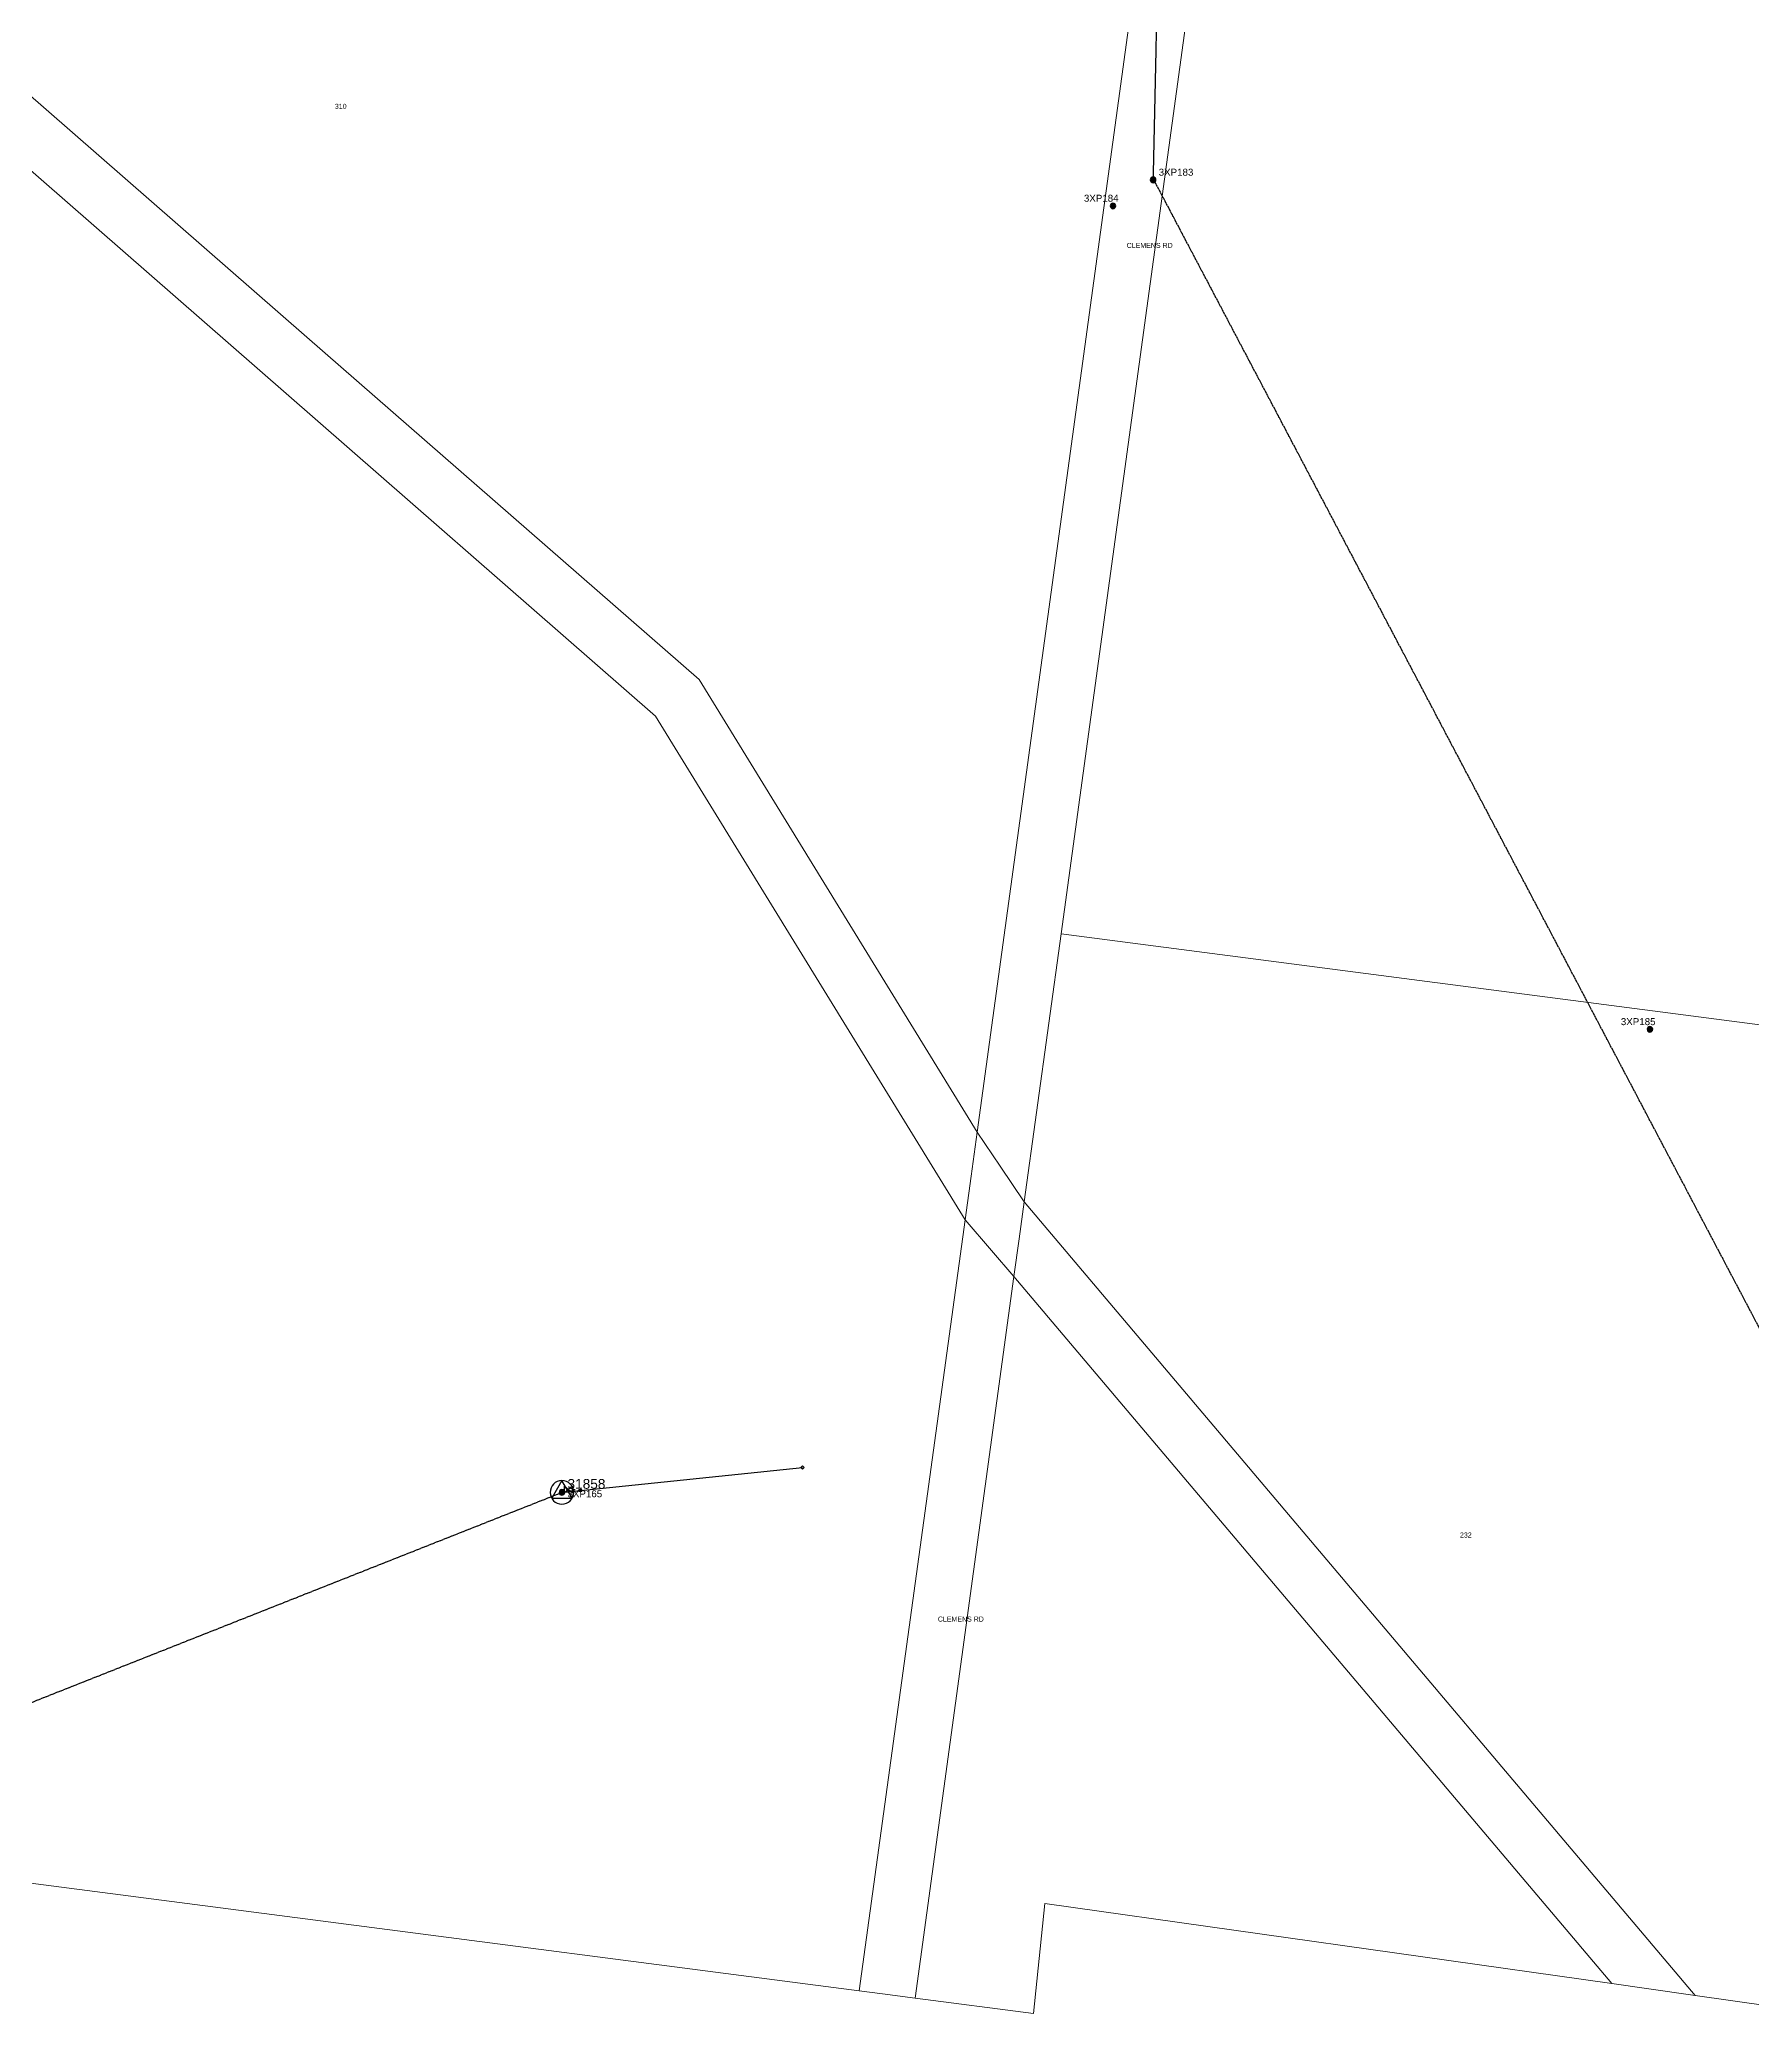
# Model space of a CAD drawing. Header units: metres. Extents: x 253555 to 263174, y 6188199 to 6193202.
# Drawn here: x 260122 to 260735, y 6188990 to 6189704 of the extents above; entities that cross this region are included whole.
import ezdxf
from ezdxf.enums import TextEntityAlignment as Align

# ---------------------------------------------------------------- set-up
doc = ezdxf.new("R2010")
doc.units = ezdxf.units.M
doc.linetypes.add('Cable Exist OH', pattern=[1, 1, 0])
doc.layers.get('0').update_dxf_attribs({"color": 6})
doc.layers.add('Cadastre Land Parcels_SP_EXT', color=9, linetype='Continuous', lineweight=5)
doc.layers.add('Cadastre Roads_SP_EXT', color=9, linetype='Continuous', lineweight=5)
for name, color, linetype in [('Equip_LV_EXT', 7, 'Continuous'), ('Mains_HV_EXT', 7, 'Continuous'), ('Mains_LV_EXT', 7, 'Continuous'), ('Services_SP_EXT', 7, 'Continuous'), ('Sub_SP_TR_HV_LV_EXT', 7, 'Continuous'), ('SupportsOH_SP_TR_HV_LV_SL_EXT', 7, 'Continuous')]:
    doc.layers.add(name, color=color, linetype=linetype)
doc.styles.add('POLE_LABEL', font='arial.ttf')
doc.styles.get("Standard").update_dxf_attribs({"font": 'arial.ttf'})

# ---------------------------------------------------------------- blocks, each defined once
blk = doc.blocks.new('SUB_POLE_EXT')
blk.add_wipeout([(0, 4.22), (0.42, 4.2), (0.83, 4.14), (1.21, 4.05), (1.62, 3.9), (1.99, 3.72), (2.35, 3.51), (2.68, 3.26), (2.99, 2.99), (3.28, 2.66), (3.52, 2.34), (3.76, 1.92), (3.9, 1.62), (4.04, 1.23), (4.18, 0.63), (4.22, 0), (4.18, -0.61), (4.06, -1.15), (3.9, -1.62), (3.58, -2.24), (3.22, -2.73), (2.97, -3.01), (2.68, -3.26), (2.36, -3.5), (2, -3.72), (1.64, -3.89), (1.25, -4.03), (0.82, -4.14), (0.42, -4.2), (0, -4.22), (-0.41, -4.2), (-0.8, -4.15), (-1.21, -4.05), (-1.62, -3.9), (-1.99, -3.73), (-2.35, -3.51), (-2.68, -3.26), (-2.96, -3.02), (-3.23, -2.72), (-3.51, -2.35), (-3.71, -2.01), (-3.91, -1.6), (-4.05, -1.21), (-4.16, -0.76), (-4.22, -0.14), (-4.21, 0.39), (-4.14, 0.83), (-4.03, 1.27), (-3.9, 1.63), (-3.71, 2.02), (-3.5, 2.37), (-3.28, 2.67), (-2.99, 2.99), (-2.68, 3.27), (-2.33, 3.52), (-1.98, 3.73), (-1.63, 3.9), (-1.2, 4.05), (-0.78, 4.15), (-0.4, 4.21)])
blk.add_line((2.16, 0.48), (2.16, 0.48, 0))
blk.add_lwpolyline([(-4.22, 0, 1), (4.22, 0, 1)], format="xyb", close=True)
blk.add_lwpolyline([(2.14, 0.52), (0, 4.22), (-3.66, -2.11), (3.66, -2.11)], close=True)
for tag, height, flags, p in [('STREET_CODE', 0.2, 9, (1.5, 0)), ('ASSET_NUM', 3.5, 8, (2, 2)), ('CONSTRUCTED_VOLTAGE', 0.2, 9, (1.5, -0.2)), ('OPERATING_VOLTAGE', 0.2, 9, (1.5, -0.6)), ('OPERATED_BY', 0.2, 9, (1.5, -0.8)), ('ORIENTATION', 0.2, 9, (1.5, -1.2)), ('OWNED_BY', 0.2, 9, (1.5, -1.4)), ('SECONDARY_VOLTAGE', 0.2, 9, (1.5, -1.6)), ('STATE', 0.2, 9, (1.5, -1.8)), ('SUBSTATION_TYPE', 0.2, 9, (1.5, -2)), ('STREETNAME', 0.2, 9, (1.5, -2.8)), ('SUBURB', 0.2, 9, (1.5, -3)), ('Z', 0.2, 1, (1.5, -3.4)), ('NO_PHASES', 0.2, 9, (1.5, -0.4)), ('MAINTAINED_BY', 0.2, 9, (1.5, -1)), ('USAGE', 0.2, 9, (1.5, -2.2)), ('LEGEND', 0.2, 9, (1.5, -2.4)), ('LOCATION', 0.2, 9, (1.5, -2.6)), ('NOTES', 0.2, 9, (1.5, -3.2))]:
    blk.add_attdef(tag, text='', height=height, dxfattribs=dict(flags=flags)).set_placement(p, align=Align.MIDDLE_LEFT)
blk = doc.blocks.new('LV_OH_LINKS_DISTFUSE_EXT')
for p, q in [((0, 0), (0.96, 0)), ((3.84, 0), (4.8, 0))]:
    blk.add_line(p, q)
blk.add_lwpolyline([(3.84, -1.2), (3.84, 1.2), (0.96, -1.2), (0.96, 1.2)], close=True)
at = {"flags": 9}
for tag, p in [('ACTUAL_STATUS', (0, 0)), ('CONSTRUCTED_VOLTAGE', (0, -0.2)), ('OPERATING_VOLTAGE', (0, -0.6)), ('ORIENTATION', (0, -0.8)), ('OWNED_BY', (0, -1)), ('STATE', (0, -1.2)), ('SWITCH_TYPE', (0, -1.4)), ('NO_PHASES', (0, -0.4)), ('USAGE', (0, -1.6)), ('NOTES', (0, -1.8))]:
    blk.add_attdef(tag, text='', height=0.2, dxfattribs=at).set_placement(p, align=Align.MIDDLE_LEFT)
at = {"flags": 1}
blk.add_attdef('Z', (0, 0), '', height=0.2, dxfattribs=at)
blk = doc.blocks.new('CCP_EXT')
blk.add_wipeout([(0, 0.57), (0.57, 0), (0, -0.57), (-0.57, 0)])
blk.add_lwpolyline([(-0.57, 0), (0, 0.57), (0.57, 0), (0, -0.57), (-0.57, 0)])
at = {"flags": 1}
blk.add_attdef('Z', (0, 0), '', height=0.2, dxfattribs=at)
at = {"flags": 9}
for tag, p in [('CCP_TYPE', (0, 0)), ('CONSTRUCTED_VOLTAGE', (0, -0.2)), ('OPERATING_VOLTAGE', (0, -0.6)), ('ORIENTATION', (0, -0.8)), ('OWNED_BY', (0, -1)), ('STATE', (0, -1.8)), ('NO_PHASES', (0, -0.4)), ('USAGE', (0, -1.2)), ('LEGEND', (0, -1.4)), ('LIFE_SUPPORT', (0, -1.6)), ('NOTES', (0, -2))]:
    blk.add_attdef(tag, text='', height=0.2, dxfattribs=at).set_placement(p, align=Align.MIDDLE_LEFT)
blk = doc.blocks.new('POLE_EXT')
blk.add_hatch(color=256).paths.add_polyline_path([(-1, 0, 1), (1, 0, 1)])
blk.add_lwpolyline([(-1, 0, 1), (1, 0, 1)], format="xyb", close=True)
for tag, height, flags, p in [('pNumber', 2.5, 8, (-17.84, 2.07)), ('OWNED_BY', 0.2, 9, (1.35, -0.4)), ('SPECIAL_USE', 0.2, 9, (1.35, -0.8)), ('STATE', 0.2, 9, (1.35, -1)), ('cLV', 0.2, 9, (1.35, -1.4)), ('hDepth', 0.2, 9, (1.35, -1.6)), ('hDia', 0.2, 9, (1.35, -1.8)), ('cHV', 0.2, 9, (1.35, -2)), ('cLinedev', 0.2, 9, (1.35, -3.4)), ('pExisting', 0.2, 9, (1.35, -3.8)), ('pFooting', 0.2, 9, (1.35, -4.4)), ('pNew', 0.2, 9, (1.35, -4.6)), ('pRelocate', 0.2, 9, (1.35, -5)), ('pRemove', 0.2, 9, (1.35, -5.2)), ('pReplace', 0.2, 9, (1.35, -5.4)), ('pStay', 0.2, 9, (1.35, -5.6)), ('pType', 0.2, 9, (1.35, -5.8)), ('cspan', 0.2, 9, (1.35, -6)), ('STREETNAME', 0.2, 9, (1.35, -6.2)), ('SUBURB', 0.2, 9, (1.35, -6.4)), ('OPERATED_BY', 0.2, 9, (1.36, -7.01)), ('PARENT', 0.2, 9, (1.35, -0.6)), ('USAGE', 0.2, 9, (1.35, -1.2)), ('LBRACKET', 0.2, 9, (1.35, -2.2)), ('LExisting', 0.2, 9, (1.35, -2.4)), ('LANTNUMBER', 0.2, 9, (1.35, -2.6)), ('LOther', 0.2, 9, (1.35, -2.8)), ('LRemove', 0.2, 9, (1.35, -3)), ('LEGEND', 0.2, 9, (1.35, -3.2)), ('LOCATION', 0.2, 9, (1.35, -3.6)), ('PFNUMBER', 0.2, 9, (1.35, -4)), ('NEWPFNUMBER', 0.2, 9, (1.35, -4.2)), ('NOTES', 0.2, 9, (1.35, -6.6)), ('MAINTAINED_BY', 0.2, 9, (1.36, -6.81))]:
    blk.add_attdef(tag, text='', height=height, dxfattribs=dict(flags=flags)).set_placement(p, align=Align.MIDDLE_LEFT)
at = {"style": 'POLE_LABEL'}
for tag, height, flags, p in [('STRUCTURE_PLANT_NUMBER', 0.2, 9, (1.35, 0.03)), ('ASSET_NUM', 2.5, 8, (2, 2)), ('STREET_CODE', 0.2, 9, (1.35, -0.2))]:
    blk.add_attdef(tag, text='', height=height, dxfattribs=dict(at, flags=flags)).set_placement(p, align=Align.MIDDLE_LEFT)
at = {"flags": 1}
blk.add_attdef('Z', (1.35, -7.33), '', height=0.2, dxfattribs=at)
blk = doc.blocks.new('CONNECTOR_NODE_EXT')
h = blk.add_hatch(color=256)
edge = h.paths.add_edge_path()
edge.add_arc((0, 0), 0.5, 0, 360)
blk.add_circle((0, 0), 0.5)
at = {"flags": 1}
blk.add_attdef('Z', (0, 0), '', height=0.2, dxfattribs=at)
at = {"flags": 9}
for tag, p in [('CONNECTOR_TYPE', (0, 0)), ('CONSTRUCTED_VOLTAGE', (0, -0.2)), ('OPERATING_VOLTAGE', (0, -0.6)), ('ORIENTATION', (0, -0.8)), ('SUBTYPE', (0, -1)), ('NO_PHASES', (0, -0.4)), ('USAGE', (0, -1.2)), ('NOTES', (0, -1.4))]:
    blk.add_attdef(tag, text='', height=0.2, dxfattribs=at).set_placement(p, align=Align.MIDDLE_LEFT)

msp = doc.modelspace()

# ---------------------------------------------------------------- linework, layer by layer
at = {"layer": 'Cadastre Land Parcels_SP_EXT', "linetype": 'Continuous'}
for points in [[(260970.63, 6190333.17), (260814.29, 6190356.16), (260797.4, 6190222.08), (260589.65, 6190247.16), (260587.71, 6190247.44), (260587.73, 6190196.71), (260586, 6190188.9), (260575.76, 6190143.35), (260522.27, 6190083.81), (260518.61, 6190079.72), (260480.57, 6190066.75), (260462.44, 6190034.87), (260457.51, 6190026.2), (260455.61, 6189971.53), (260474.83, 6189928.96), (260517.2, 6189854.57), (260545.74, 6189804.47), (260545.2, 6189800.57), (260488.03, 6189383.62), (260854.02, 6189335.98), (261227.85, 6189287.3), (261362.5, 6190275.54), (260970.63, 6190333.17)], [(260523.1, 6189787.57), (260422.69, 6189812.35), (260347.56, 6189836.2), (260381.46, 6189952.36), (260372.64, 6189953.85), (260407.82, 6190244.67), (260390.61, 6190246.51), (259882.41, 6190300.66), (259876.32, 6190244), (259858.51, 6190078.59), (260135.05, 6190047.31), (260110.79, 6189856.99), (260091.73, 6189707.42), (260097, 6189702.79), (260217.81, 6189597.39), (260358.36, 6189474.75), (260457.93, 6189312.59), (260523.1, 6189787.57)], [(260854.02, 6189335.98), (260488.03, 6189383.62), (260474.86, 6189287.6), (260715.28, 6189003.3), (260807.98, 6188990.14), (260854.02, 6189335.98)], [(260471.13, 6189260.87), (260435.74, 6189002.32), (260478.11, 6188996.86), (260482.24, 6189036.27), (260685.37, 6189007.52), (260471.13, 6189260.87)]]:
    msp.add_lwpolyline(points, close=True, dxfattribs=at)
at = {"layer": 'Cadastre Roads_SP_EXT', "linetype": 'Continuous'}
msp.add_lwpolyline([(260523.1, 6189787.57), (260457.93, 6189312.59), (260466.18, 6189300.42), (260474.86, 6189287.6), (260488.03, 6189383.62), (260488.03, 6189383.62), (260545.2, 6189800.57)], dxfattribs=at)
for points in [[(260457.93, 6189312.59), (260358.36, 6189474.75), (260217.81, 6189597.39), (260097, 6189702.79), (260089.78, 6189694.53), (260083.78, 6189687.68), (260200.03, 6189586.2), (260342.78, 6189461.58), (260453.68, 6189281.17), (260455.79, 6189296.79), (260457.93, 6189312.59)], [(260715.28, 6189003.3), (260474.86, 6189287.6), (260473.01, 6189274.32), (260471.13, 6189260.87), (260685.37, 6189007.52), (260697.76, 6189005.77), (260715.28, 6189003.3)], [(260471.13, 6189260.87), (260463.12, 6189270.19), (260453.68, 6189281.17), (260415.71, 6189004.92), (260424.01, 6189003.84), (260435.74, 6189002.32), (260471.13, 6189260.87)]]:
    msp.add_lwpolyline(points, close=True, dxfattribs=at)
at = {"layer": 'Mains_HV_EXT', "linetype": 'Cable Exist OH'}
msp.add_lwpolyline([(260433.54, 6189776.58), (260523.27, 6189758.91), (260521, 6189654.14), (260828.96, 6189070.29)], dxfattribs=at)

# ---------------------------------------------------------------- block references
at = {"layer": 'Sub_SP_TR_HV_LV_EXT'}
ref = msp.add_blockref('SUB_POLE_EXT', (260309.21, 6189183.5), dxfattribs=at)
ref.add_attrib('ASSET_NUM', '31858', dxfattribs={"layer": '0', "height": 3.5}).set_placement((260311.21, 6189183.75), align=Align.BOTTOM_LEFT)
at = {"layer": 'SupportsOH_SP_TR_HV_LV_SL_EXT'}
ref = msp.add_blockref('POLE_EXT', (260521.02, 6189653.69), dxfattribs=at)
ref.add_attrib('ASSET_NUM', '3XP183', dxfattribs={"layer": '0', "height": 2.5, "style": 'POLE_LABEL'}).set_placement((260523.02, 6189654.44), align=Align.BOTTOM_LEFT)
ref = msp.add_blockref('POLE_EXT', (260506.65, 6189644.37), dxfattribs=at)
ref.add_attrib('ASSET_NUM', '3XP184', dxfattribs={"layer": '0', "height": 2.5, "style": 'POLE_LABEL'}).set_placement((260508.65, 6189645.12), align=Align.BOTTOM_RIGHT)
ref = msp.add_blockref('POLE_EXT', (260699.03, 6189349.39), dxfattribs=at)
ref.add_attrib('ASSET_NUM', '3XP185', dxfattribs={"layer": '0', "height": 2.5, "style": 'POLE_LABEL'}).set_placement((260701.03, 6189350.14), align=Align.BOTTOM_RIGHT)

# ---------------------------------------------------------------- texts
at = {"layer": 'Cadastre Land Parcels_SP_EXT'}
for s, p in [('310', (260227.86, 6189679.14)), ('232', (260630.97, 6189167.33))]:
    msp.add_text(s, height=1.8, dxfattribs=at).set_placement(p)
at = {"layer": 'Cadastre Roads_SP_EXT'}
for p in [(260511.55, 6189629.31), (260443.9, 6189137.22)]:
    msp.add_text('CLEMENS RD', height=1.8, dxfattribs=at).set_placement(p)

# ---------------------------------------------------------------- next in the draw order: linework, layer by layer
at = {"layer": 'Cadastre Land Parcels_SP_EXT', "linetype": 'Continuous'}
msp.add_lwpolyline([(260453.68, 6189281.17), (260342.78, 6189461.58), (260200.03, 6189586.2), (260083.78, 6189687.68), (260064.59, 6189543.39), (260000.17, 6189058.93), (260415.71, 6189004.92), (260453.68, 6189281.17)], close=True, dxfattribs=at)
at = {"layer": 'Mains_HV_EXT', "linetype": 'Cable Exist OH'}
msp.add_lwpolyline([(259804.37, 6189068.13), (259965.08, 6189047.26), (260309.21, 6189183.5)], dxfattribs=at)
at = {"layer": 'Mains_LV_EXT', "linetype": 'Cable Exist OH'}
msp.add_lwpolyline([(260309.21, 6189183.5), (260315.83, 6189184.18)], dxfattribs=at)

# ---------------------------------------------------------------- next in the draw order: block references
at = {"layer": 'Equip_LV_EXT'}
for name, p in [('LV_OH_LINKS_DISTFUSE_EXT', (260309.21, 6189184.5)), ('CONNECTOR_NODE_EXT', (260315.83, 6189184.18))]:
    msp.add_blockref(name, p, dxfattribs=at)
at = {"layer": 'SupportsOH_SP_TR_HV_LV_SL_EXT'}
ref = msp.add_blockref('POLE_EXT', (260309.21, 6189183.5), dxfattribs=at)
ref.add_attrib('ASSET_NUM', '3XP165', dxfattribs={"layer": '0', "height": 2.5, "style": 'POLE_LABEL'}).set_placement((260311.21, 6189184.25), align=Align.TOP_LEFT)

# ---------------------------------------------------------------- next in the draw order: block references
at = {"layer": 'Services_SP_EXT'}
msp.add_blockref('CCP_EXT', (260395.4, 6189192.43), dxfattribs=at)

# ---------------------------------------------------------------- next in the draw order: linework, layer by layer
msp.add_lwpolyline([(260315.83, 6189184.18), (260395.4, 6189192.43)], dxfattribs=at)

doc.saveas('drawing.dxf')
